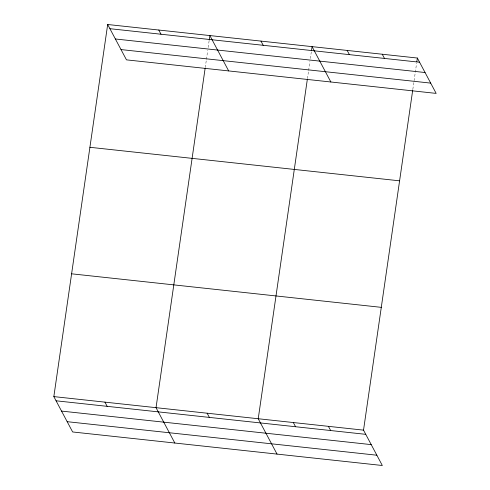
<?xml version="1.0" encoding="UTF-8"?>
<svg xmlns="http://www.w3.org/2000/svg" width="490" height="490" viewBox="0 0 490 490"><rect width="100%" height="100%" fill="white"/><g stroke="black" fill="none" stroke-linecap="round" stroke-linejoin="round"><path stroke-width="0.37" stroke-dasharray="2.45 1.84" d="M205.243 67.565L206.321 60.123M206.425 59.382L207.717 50.452M208.152 47.475L209.12 40.774M307.438 78.633L308.516 71.191M308.62 70.45L309.913 61.52M310.342 58.543L311.42 51.101M412.837 89.29L416.604 63.247"/><path stroke-width="0.73" d="M412.727 90.038L363.525 430.14L382.323 465.5L72.642 431.966L53.839 396.606L107.678 24.5L417.358 58.034L436.161 93.394L126.475 59.86L107.678 24.5M205.132 68.312L156.034 407.674L174.838 443.034M209.224 40.033L209.873 35.568L228.671 70.928M307.328 79.38L258.23 418.736L277.034 454.095M311.53 50.354L312.069 46.636L330.866 81.995M416.819 61.758L417.358 58.034M109.907 28.696L419.593 62.236M115.377 38.98L425.057 72.52M121.012 49.576L430.692 83.11M89.909 147.294L399.595 180.828M71.607 273.812L381.287 307.346M53.839 396.606L363.525 430.14M56.074 400.802L365.754 434.336M61.538 411.086L371.224 444.62M67.173 421.682L376.853 455.216M382.261 54.237L384.491 58.433M347.165 50.433L349.395 54.635M260.968 41.099L263.204 45.3M158.772 30.031L161.008 34.233M328.423 426.343L330.658 430.538M293.326 422.539L295.562 426.735M207.135 413.205L209.365 417.4M104.94 402.137L107.169 406.339"/></g></svg>
